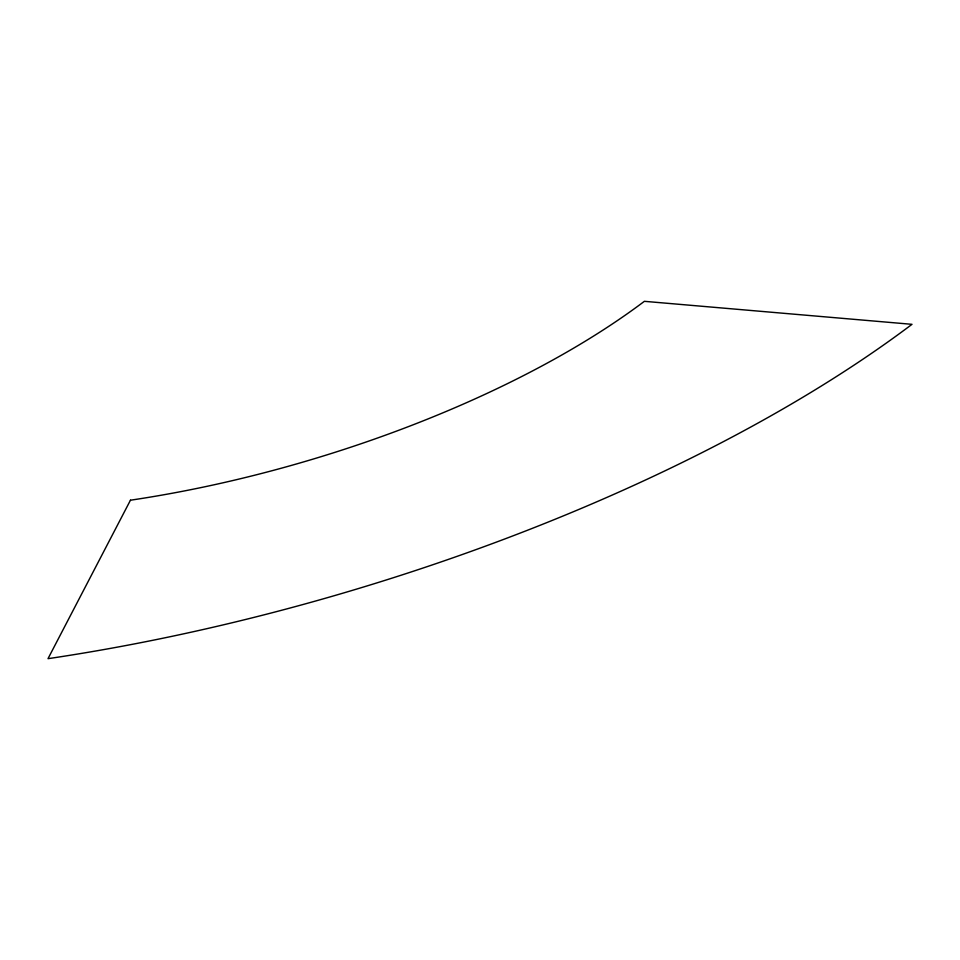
<?xml version="1.0" encoding="UTF-8"?>
<svg xmlns="http://www.w3.org/2000/svg" width="960" height="960" viewBox="0 0 960 960"><rect width="100%" height="100%" fill="white"/><g stroke="black" fill="none" stroke-linecap="round" stroke-linejoin="round"><path stroke-width="1.44" d="M130.452 500.208L48 658.68A883.68 338.172 -16.5 0 0 912 324.324L644.376 301.32A525.636 201.156 -16.5 0 1 130.452 500.208"/></g></svg>
